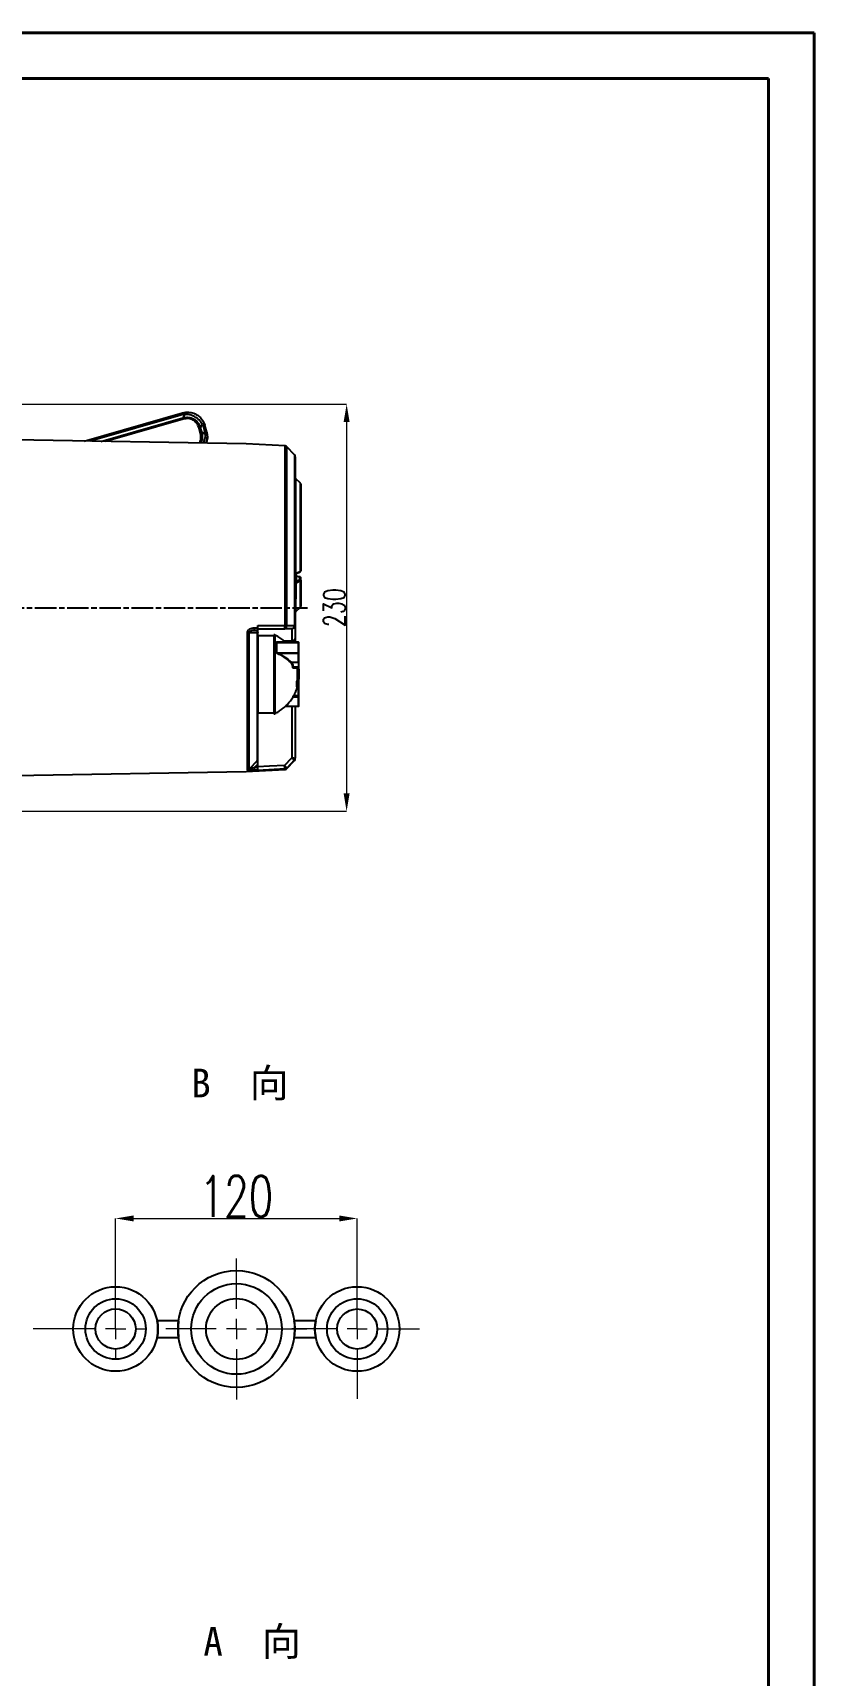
# Model space of a CAD drawing. Header units: millimetres. Extents: x 2404 to 4548, y 1024 to 2541.
# Drawn here: x 4111 to 4548, y 1623 to 2541 of the extents above; entities that cross this region are included whole.
import ezdxf

# ---------------------------------------------------------------- set-up
doc = ezdxf.new("R2010")
doc.units = ezdxf.units.MM
doc.linetypes.add('AM_ISO08W050', pattern=[18, 12, -1.5, 3, -1.5])
doc.linetypes.add('CENTER2', pattern=[28.575, 19.05, -3.175, 3.175, -3.175])
for name, color, linetype, lineweight in [('AM_5', 3, 'Continuous', 25), ('AM_7', 4, 'AM_ISO08W050', 25), ('AM_BOR', 7, 'Continuous', 50), ('FORMAT', 7, 'Continuous', 18), ('中心线', 1, 'CENTER2', 13), ('文字', 7, 'Continuous', 13), ('标注', 3, 'Continuous', 13), ('粗实线', 7, 'Continuous', 40)]:
    doc.layers.add(name, color=color, linetype=linetype, lineweight=lineweight)
doc.styles.add('SLDTEXTSTYLE1', font='txt.shx', dxfattribs={"width": 0.7, "bigfont": 'gbcbig.shx'})
doc.styles.add('STYLE1', font='txt.shx', dxfattribs={"width": 0.8, "height": 3, "bigfont": 'hzdx.shx'})
doc.dimstyles.new('SLDDIMSTYLE12$0', dxfattribs={"dimtxt": 12, "dimasz": 10, "dimexe": 0, "dimexo": 0.0625, "dimgap": 0.875, "dimtad": 1, "dimdec": 1, "dimlfac": 1.8, "dimrnd": 1e-09, "dimzin": 12, "dimdsep": 46, "dimtxsty": 'SLDTEXTSTYLE1', "dimcen": 0.09, "dimdle": 8.16, "dimclrd": 3, "dimclre": 3, "dimadec": 0, "dimazin": 3, "dimtfac": 1, "dimtdec": 1, "dimtofl": 0, "dimtmove": 0, "dimatfit": 3, "dimfxl": 0, "dimfrac": 2, "dimtolj": 1, "dimlwd": 5, "dimlwe": 5, "dimarcsym": 0})

# ---------------------------------------------------------------- blocks, each defined once
blk = doc.blocks.new('SW_CENTERMARKSYMBOL_14')
at = {"layer": 'FORMAT', "color": 0}
for p, q in [((0, 2), (0, 7)), ((-2, 0), (-7, 0)), ((0, 0), (-1, 0)), ((0, 0), (0, 1)), ((0, 0), (0, -1)), ((0, 0), (1, 0)), ((2, 0), (7, 0)), ((0, -2), (0, -7))]:
    blk.add_line(p, q, dxfattribs=at)
blk = doc.blocks.new('SW_CENTERMARKSYMBOL_15')
at = {"layer": 'FORMAT', "color": 0}
for p, q in [((0, 2), (0, 5)), ((-2, 0), (-6.49, 0)), ((0, 0), (-1, 0)), ((0, 0), (0, 1)), ((0, 0), (0, -1)), ((0, 0), (1, 0)), ((2, 0), (6.2, 0)), ((0, -2), (0, -6.94))]:
    blk.add_line(p, q, dxfattribs=at)
blk = doc.blocks.new('SW_CENTERMARKSYMBOL_16')
at = {"layer": 'FORMAT', "color": 0}
for p, q in [((0, 2), (0, 3)), ((-2, 0), (-8.18, 0)), ((0, 0), (-1, 0)), ((0, 0), (0, 1)), ((0, 0), (0, -1)), ((0, 0), (1, 0)), ((2, 0), (3, 0)), ((0, -2), (0, -3))]:
    blk.add_line(p, q, dxfattribs=at)
blk = doc.blocks.new('*D67')
at = {"layer": 'Defpoints', "color": 0, "transparency": 16777216}
for p in [(4292.58, 1878.3), (4157.58, 1816.57), (4292.58, 1816.57)]:
    blk.add_point(p, dxfattribs=at)
at = {"layer": '标注', "color": 3, "lineweight": 5, "transparency": 16777216}
blk.add_line((4157.58, 1816.63), (4157.58, 1878.3), dxfattribs=at)
at = {"layer": '标注', "color": 3, "linetype": 'Continuous', "lineweight": 5, "transparency": 16777216}
for p, q in [((4167.58, 1878.3), (4282.58, 1878.3)), ((4292.58, 1816.63), (4292.58, 1878.3))]:
    blk.add_line(p, q, dxfattribs=at)
at = {"layer": '标注', "color": 3, "transparency": 16777216}
for points in [[(4167.58, 1879.97), (4167.58, 1876.64), (4157.58, 1878.3)], [(4282.58, 1879.97), (4282.58, 1876.64), (4292.58, 1878.3)]]:
    blk.add_solid(points, dxfattribs=at)
at = {"layer": '标注', "color": 0, "transparency": 16777216, "insert": (4225.08, 1890.61), "char_height": 10, "attachment_point": 5, "style": 'SLDTEXTSTYLE1'}
blk.add_mtext('\\A1;{\\H2.28571x;120}', dxfattribs=at)
blk = doc.blocks.new('rA3')
at = {"layer": '粗实线'}
for p, q in [((753.38, 421.26), (333.38, 421.26)), ((753.38, 124.26), (753.38, 421.26)), ((748.38, 416.26), (358.38, 416.26)), ((748.38, 129.26), (748.38, 416.26))]:
    blk.add_line(p, q, dxfattribs=at)
blk = doc.blocks.new('*D54')
at = {"layer": 'AM_5', "color": 3, "lineweight": 5, "transparency": 16777216}
blk.add_line((4099.1, 2333.18), (4286.66, 2333.18), dxfattribs=at)
at = {"layer": 'AM_5', "color": 3, "linetype": 'Continuous', "lineweight": 5, "transparency": 16777216}
for p, q in [((4286.66, 2323.18), (4286.66, 2115.75)), ((4099.1, 2105.75), (4286.66, 2105.75))]:
    blk.add_line(p, q, dxfattribs=at)
at = {"layer": 'AM_5', "color": 3, "transparency": 16777216}
for points in [[(4284.99, 2323.18), (4288.33, 2323.18), (4286.66, 2333.18)], [(4284.99, 2115.75), (4288.33, 2115.75), (4286.66, 2105.75)]]:
    blk.add_solid(points, dxfattribs=at)
at = {"layer": 'Defpoints', "color": 0, "transparency": 16777216}
for p in [(4099.03, 2333.18), (4099.03, 2105.75), (4286.66, 2105.75)]:
    blk.add_point(p, dxfattribs=at)
at = {"layer": 'AM_5', "color": 0, "transparency": 16777216, "insert": (4279.79, 2219.47), "char_height": 12, "attachment_point": 5, "rotation": 90, "style": 'SLDTEXTSTYLE1'}
blk.add_mtext('\\A1;230', dxfattribs=at)

msp = doc.modelspace()

# ---------------------------------------------------------------- linework, layer by layer
at = {"color": 7, "linetype": 'Continuous', "lineweight": 25}
for p, q in [((4140.049, 2312.527), (4195.006, 2328.285)), ((4195.281, 2327.33), (4143.448, 2312.468)), ((4149.245, 2312.367), (4195.077, 2325.508)), ((4195.298, 2324.74), (4151.978, 2312.319)), ((4195.006, 2328.285), (4196.813, 2328.628)), ((4196.185, 2327.502), (4195.077, 2325.508)), ((4195.281, 2327.33), (4196.185, 2327.502)), ((4204.972, 2320.023), (4206.08, 2322.017)), ((4206.08, 2322.017), (4206.414, 2321.16)), ((4206.414, 2321.16), (4207.516, 2317.315)), ((4206.708, 2323.142), (4207.375, 2321.429)), ((4208.477, 2317.584), (4207.375, 2321.429)), ((4230.526, 2310.947), (4100.999, 2313.209)), ((4204.92, 2317.304), (4204.203, 2319.803)), ((4205.689, 2317.524), (4204.972, 2320.023)), ((4207.687, 2316.411), (4205.689, 2317.524)), ((4207.516, 2317.315), (4207.687, 2316.411)), ((4208.477, 2317.584), (4208.819, 2315.777)), ((4208.865, 2314.821), (4208.865, 2314.828)), ((4252.254, 2309.809), (4230.526, 2310.947)), ((4257.587, 2304.787), (4253.264, 2309.343)), ((4257.999, 2284.366), (4257.999, 2284.012)), ((4260.853, 2288.981), (4258.146, 2291.698)), ((4260.853, 2239.836), (4260.853, 2288.981)), ((4260.999, 2288.629), (4260.999, 2286.043)), ((4258.145, 2238.475), (4260.853, 2239.836)), ((4258.278, 2238.311), (4260.723, 2239.538)), ((4258.278, 2238.311), (4260.723, 2239.538)), ((4260.999, 2239.985), (4260.999, 2241.278)), ((4257.999, 2238.115), (4258.006, 2238.187)), ((4257.999, 2234.424), (4257.999, 2238.055)), ((4257.999, 2237.935), (4258.499, 2237.935)), ((4257.999, 2237.807), (4258.499, 2237.807)), ((4257.999, 2237.743), (4258.499, 2237.743)), ((4257.999, 2234.483), (4258.499, 2234.483)), ((4257.999, 2234.346), (4258.499, 2234.346)), ((4257.999, 2233.935), (4258.499, 2233.935)), ((4257.999, 2232.498), (4258.499, 2232.498)), ((4258.027, 2237.552), (4258.499, 2237.552)), ((4258.499, 2237.807), (4258.499, 2237.935)), ((4258.499, 2237.556), (4258.499, 2237.807)), ((4258.499, 2237.552), (4258.499, 2237.743)), ((4258.499, 2237.157), (4258.499, 2237.552)), ((4258.499, 2237.424), (4258.499, 2237.552)), ((4258.499, 2237.136), (4258.499, 2237.424)), ((4258.499, 2237.136), (4260.499, 2236.668)), ((4260.499, 2236.668), (4258.499, 2237.136)), ((4258.499, 2237.136), (4258.499, 2234.483)), ((4258.499, 2234.218), (4260.499, 2235.222)), ((4258.499, 2233.407), (4260.853, 2234.586)), ((4258.499, 2234.346), (4258.499, 2234.483)), ((4258.499, 2233.935), (4258.499, 2234.346)), ((4258.499, 2226.316), (4258.499, 2232.498)), ((4260.499, 2235.222), (4260.499, 2236.668)), ((4260.731, 2236.612), (4260.544, 2236.689)), ((4260.731, 2236.612), (4260.544, 2236.689)), ((4260.852, 2219.821), (4260.853, 2234.586)), ((4260.935, 2236.37), (4260.963, 2236.287)), ((4260.982, 2236.229), (4260.966, 2236.294)), ((4260.982, 2236.214), (4260.999, 2236.082)), ((4260.999, 2234.789), (4260.999, 2236.082)), ((4257.999, 2225.017), (4257.999, 2227.761)), ((4257.999, 2226.316), (4258.499, 2226.316)), ((4257.999, 2224.879), (4258.499, 2224.879)), ((4257.999, 2224.468), (4258.499, 2224.468)), ((4257.999, 2224.451), (4258.499, 2224.451)), ((4257.999, 2224.33), (4258.499, 2224.33)), ((4258.145, 2224.33), (4258.145, 2217.114)), ((4258.499, 2224.468), (4258.499, 2224.879)), ((4258.145, 2217.114), (4260.852, 2219.821)), ((4232.263, 2205.562), (4236.587, 2205.645)), ((4234.6, 2206.909), (4235.093, 2206.956)), ((4234.761, 2206.886), (4235.081, 2206.934)), ((4235.081, 2206.934), (4236.999, 2206.968)), ((4235.133, 2208.25), (4236.999, 2208.283)), ((4236.999, 2208.283), (4236.999, 2209.459)), ((4236.999, 2209.459), (4252.253, 2209.457)), ((4236.999, 2207.678), (4251.95, 2207.678)), ((4236.999, 2205.494), (4236.999, 2206.668)), ((4245.999, 2203.762), (4236.999, 2203.763)), ((4246.499, 2204.262), (4245.999, 2204.262)), ((4245.999, 2204.262), (4245.999, 2166.706)), ((4246.499, 2204.262), (4246.499, 2166.706)), ((4251.95, 2207.678), (4252.178, 2207.74)), ((4251.95, 2207.678), (4251.994, 2207.731)), ((4255.999, 2207.678), (4251.95, 2207.678)), ((4252.254, 2209.474), (4252.253, 2209.457)), ((4253.259, 2209.457), (4253.263, 2209.526)), ((4253.263, 2209.526), (4257.585, 2209.517)), ((4255.999, 2207.678), (4255.999, 2200.727)), ((4257.585, 2209.517), (4257.587, 2209.558)), ((4257.999, 2209.678), (4257.992, 2209.517)), ((4257.999, 2203.427), (4257.999, 2200.113)), ((4247.42, 2194.311), (4247.42, 2200.099)), ((4259.799, 2200.113), (4247.514, 2200.113)), ((4247.515, 2200.079), (4247.515, 2194.297)), ((4247.515, 2200.079), (4259.799, 2200.079)), ((4247.515, 2194.297), (4259.799, 2194.297)), ((4248.086, 2194.044), (4259.799, 2194.044)), ((4255.999, 2200.727), (4251.773, 2200.727)), ((4259.799, 2200.113), (4259.799, 2200.054)), ((4259.799, 2200.079), (4259.799, 2200.113)), ((4259.799, 2194.297), (4259.799, 2200.079)), ((4259.799, 2194.044), (4259.799, 2194.297)), ((4259.799, 2189.111), (4259.799, 2194.044)), ((4259.999, 2196.879), (4259.999, 2199.913)), ((4259.999, 2197.324), (4259.999, 2199.913)), ((4259.999, 2194.185), (4259.999, 2197.324)), ((4259.999, 2189.253), (4259.999, 2194.185)), ((4255.619, 2189.111), (4259.799, 2189.111)), ((4259.799, 2186.187), (4256.774, 2186.187)), ((4257.15, 2185.738), (4256.903, 2185.705)), ((4257.073, 2185.93), (4259.799, 2185.93)), ((4257.076, 2185.933), (4257.196, 2185.949)), ((4257.076, 2185.933), (4259.799, 2185.933)), ((4259.195, 2178.933), (4259.195, 2185.93)), ((4259.199, 2175.262), (4259.199, 2185.93)), ((4259.799, 2189.111), (4259.799, 2186.187)), ((4259.799, 2185.992), (4259.799, 2186.187)), ((4259.799, 2185.933), (4259.799, 2185.992)), ((4259.799, 2185.93), (4259.799, 2185.933)), ((4258.787, 2178.02), (4259.195, 2178.933)), ((4259.195, 2176.105), (4258.787, 2175.191)), ((4258.863, 2176.105), (4259.195, 2176.105)), ((4259.164, 2175.262), (4259.199, 2175.262)), ((4259.195, 2175.262), (4259.195, 2176.105)), ((4259.699, 2176.217), (4259.999, 2176.217)), ((4259.799, 2170.359), (4259.799, 2178.595)), ((4259.999, 2178.376), (4259.999, 2178.392)), ((4245.999, 2166.706), (4245.999, 2160.262)), ((4246.499, 2166.706), (4246.499, 2160.262)), ((4259.799, 2169.403), (4256.554, 2169.403)), ((4256.993, 2170.165), (4259.799, 2170.165)), ((4257.076, 2170.359), (4259.799, 2170.359)), ((4259.799, 2170.224), (4259.799, 2170.359)), ((4259.799, 2170.165), (4259.799, 2170.224)), ((4259.799, 2170.172), (4259.799, 2170.165)), ((4259.799, 2170.165), (4259.799, 2169.403)), ((4259.799, 2164.471), (4259.799, 2169.403)), ((4259.999, 2167.201), (4259.999, 2170.34)), ((4259.999, 2169.545), (4259.999, 2170.049)), ((4259.999, 2164.612), (4259.999, 2169.545)), ((4259.999, 2164.612), (4259.999, 2167.201)), ((4236.999, 2160.763), (4245.999, 2160.762)), ((4245.999, 2160.262), (4246.499, 2160.262)), ((4252.451, 2164.412), (4259.799, 2164.412)), ((4252.512, 2164.471), (4259.799, 2164.471)), ((4255.999, 2164.412), (4255.998, 2135.637)), ((4257.999, 2164.412), (4257.998, 2135.437)), ((4259.799, 2164.412), (4259.799, 2164.471)), ((4259.799, 2164.446), (4259.799, 2164.412)), ((4230.525, 2127.988), (4252.253, 2129.127)), ((4236.586, 2133.864), (4232.263, 2129.277)), ((4235.147, 2130.187), (4236.998, 2132.151)), ((4236.998, 2128.788), (4235.199, 2128.697)), ((4236.998, 2130.281), (4236.998, 2132.151)), ((4252.253, 2129.376), (4236.998, 2128.575)), ((4236.998, 2128.575), (4236.998, 2128.788)), ((4251.949, 2131.358), (4255.998, 2135.637)), ((4252.253, 2129.376), (4252.253, 2129.376)), ((4252.253, 2129.127), (4252.253, 2129.376)), ((4253.263, 2129.84), (4253.261, 2129.842)), ((4257.586, 2134.409), (4253.263, 2129.84)), ((4253.263, 2129.592), (4257.586, 2134.149)), ((4253.263, 2129.592), (4253.263, 2129.84)), ((4257.586, 2134.408), (4257.586, 2134.409)), ((4257.586, 2134.408), (4257.586, 2134.149)), ((4257.996, 2135.438), (4257.998, 2135.437)), ((4100.998, 2125.728), (4230.525, 2127.988))]:
    msp.add_line(p, q, dxfattribs=at)
at = {"color": 7, "linetype": 'Continuous', "lineweight": 25, "flags": 128}
for points in [[(4252.254, 2209.474), (4252.254, 2215.082), (4252.254, 2220.707), (4252.254, 2226.327), (4252.254, 2231.921), (4252.254, 2237.466), (4252.254, 2242.941), (4252.254, 2248.326), (4252.254, 2253.598), (4252.254, 2258.739), (4252.254, 2263.726), (4252.254, 2268.543), (4252.254, 2273.169), (4252.254, 2277.586), (4252.254, 2281.779), (4252.254, 2285.729), (4252.254, 2289.423), (4252.254, 2292.845), (4252.254, 2295.983), (4252.254, 2298.824), (4252.254, 2301.358), (4252.254, 2303.574), (4252.254, 2305.463), (4252.254, 2307.019), (4252.254, 2308.236), (4252.254, 2309.109), (4252.254, 2309.633), (4252.254, 2309.809)], [(4253.263, 2209.526), (4253.263, 2215.21), (4253.263, 2220.912), (4253.263, 2226.608), (4253.263, 2232.275), (4253.263, 2237.891), (4253.263, 2243.432), (4253.263, 2248.877), (4253.263, 2254.203), (4253.263, 2259.39), (4253.263, 2264.416), (4253.263, 2269.261), (4253.263, 2273.906), (4253.263, 2278.331), (4253.263, 2282.52), (4253.263, 2286.454), (4253.264, 2290.119), (4253.264, 2293.5), (4253.264, 2296.583), (4253.264, 2299.355), (4253.264, 2301.805), (4253.264, 2303.924), (4253.264, 2305.703), (4253.264, 2307.135), (4253.264, 2308.214), (4253.264, 2308.936), (4253.264, 2309.298), (4253.264, 2309.343)], [(4257.587, 2304.787), (4257.587, 2304.607), (4257.587, 2304.069), (4257.587, 2303.175), (4257.587, 2301.929), (4257.587, 2300.335), (4257.587, 2298.401), (4257.587, 2296.135), (4257.587, 2293.546), (4257.587, 2290.645), (4257.587, 2287.444), (4257.587, 2283.958), (4257.587, 2280.199), (4257.587, 2276.186), (4257.587, 2271.933), (4257.587, 2267.46), (4257.587, 2262.784), (4257.587, 2257.927), (4257.587, 2252.907), (4257.587, 2247.746), (4257.587, 2242.467), (4257.587, 2237.091), (4257.587, 2231.64), (4257.587, 2226.139), (4257.587, 2220.609), (4257.587, 2215.074), (4257.587, 2209.558)], [(4258.146, 2291.698), (4258.146, 2291.198), (4258.146, 2290.319), (4258.146, 2289.07), (4258.146, 2287.462), (4258.146, 2285.514), (4258.146, 2283.246), (4258.146, 2280.68), (4258.146, 2277.843), (4258.146, 2274.764), (4258.146, 2271.476), (4258.146, 2268.013), (4258.146, 2264.409), (4258.146, 2260.702), (4258.146, 2256.931), (4258.146, 2253.135), (4258.146, 2249.353), (4258.145, 2245.623), (4258.145, 2241.985), (4258.145, 2238.475)], [(4257.999, 2238.272), (4257.999, 2240.103), (4257.999, 2243.067), (4257.999, 2246.167), (4257.999, 2249.366), (4257.999, 2252.624), (4257.999, 2255.901), (4257.999, 2259.159), (4257.999, 2262.358), (4257.999, 2265.458), (4257.999, 2268.422), (4257.999, 2271.214), (4257.999, 2273.801), (4257.999, 2276.15), (4257.999, 2278.234), (4257.999, 2280.027), (4257.999, 2281.507), (4257.999, 2282.656), (4257.999, 2283.461), (4257.999, 2283.911), (4257.999, 2284.012)], [(4258.499, 2237.136), (4258.515, 2237.149), (4258.53, 2237.157), (4258.544, 2237.157), (4258.556, 2237.151), (4258.567, 2237.138), (4258.575, 2237.12)], [(4231.253, 2128.816), (4231.253, 2129.773), (4231.253, 2131.102), (4231.253, 2132.795), (4231.253, 2134.847), (4231.253, 2137.248), (4231.253, 2139.989), (4231.253, 2143.058), (4231.253, 2146.443), (4231.253, 2150.13), (4231.253, 2154.103), (4231.253, 2158.346), (4231.253, 2162.842), (4231.253, 2167.572), (4231.253, 2172.517), (4231.253, 2177.655), (4231.253, 2182.966), (4231.253, 2188.428), (4231.253, 2194.018), (4231.253, 2199.714), (4231.253, 2205.491)], [(4232.263, 2129.277), (4232.263, 2130.23), (4232.263, 2131.551), (4232.263, 2133.236), (4232.263, 2135.277), (4232.263, 2137.666), (4232.263, 2140.393), (4232.263, 2143.447), (4232.263, 2146.815), (4232.263, 2150.483), (4232.263, 2154.436), (4232.263, 2158.657), (4232.263, 2163.13), (4232.263, 2167.836), (4232.263, 2172.756), (4232.263, 2177.868), (4232.263, 2183.152), (4232.263, 2188.586), (4232.263, 2194.148), (4232.263, 2199.814), (4232.263, 2205.562)], [(4236.587, 2205.645), (4236.587, 2199.966), (4236.587, 2194.375), (4236.587, 2188.896), (4236.587, 2183.555), (4236.587, 2178.374), (4236.587, 2173.378), (4236.587, 2168.588), (4236.587, 2164.027), (4236.587, 2159.714), (4236.587, 2155.67), (4236.587, 2151.911), (4236.587, 2148.456), (4236.587, 2145.318), (4236.587, 2142.514), (4236.587, 2140.054), (4236.586, 2137.951), (4236.586, 2136.213), (4236.586, 2134.849), (4236.586, 2133.864)], [(4236.999, 2203.763), (4236.999, 2203.694), (4236.999, 2203.297), (4236.999, 2202.556), (4236.999, 2201.481), (4236.999, 2200.091), (4236.999, 2198.408), (4236.999, 2196.46), (4236.999, 2194.279), (4236.999, 2191.9), (4236.999, 2189.364), (4236.999, 2186.71), (4236.999, 2183.984), (4236.999, 2181.229), (4236.999, 2178.491), (4236.999, 2175.816), (4236.999, 2173.246), (4236.999, 2170.824), (4236.999, 2168.59), (4236.999, 2166.58), (4236.999, 2164.828), (4236.999, 2163.362), (4236.999, 2162.207), (4236.999, 2161.381), (4236.999, 2160.898), (4236.999, 2160.763)], [(4259.799, 2194.297), (4259.838, 2194.295), (4259.875, 2194.289), (4259.91, 2194.278), (4259.94, 2194.264), (4259.965, 2194.247), (4259.984, 2194.228), (4259.995, 2194.207), (4259.999, 2194.185)], [(4236.998, 2130.281), (4235.962, 2130.228), (4235.147, 2130.187)], [(4251.949, 2131.358), (4243.577, 2130.918), (4236.998, 2130.572)]]:
    msp.add_lwpolyline(points, dxfattribs=at)
at = {"color": 7, "linetype": 'Continuous', "lineweight": 25}
for centre, radius, start, end in [((4252.176, 2308.311), 1.5, 43.499688, 86.999689), ((4256.499, 2303.754), 1.5, 359.999688, 43.499688), ((4258.497, 2292.051), 0.498, 180.016099, 225.117046), ((4260.502, 2288.629), 0.497, 0.018818, 45.136394), ((4260.499, 2288.629), 0.5, 359.999688, 44.795922), ((4258.193, 2238.283), 0.198, 103.884157, 168.008957), ((4260.499, 2239.985), 0.5, 296.630121, 359.999688), ((4260.807, 2240.027), 0.197, 283.446815, 347.663208), ((4258.385, 2234.653), 0.386, 180.219672, 206.015382), ((4260.539, 2236.642), 0.0477, 83.569529, 147.173283), ((4260.53, 2234.753), 0.47, 4.401638, 93.810949), ((4260.734, 2236.584), 0.0277, 97.120508, 149.187288), ((4260.75, 2234.814), 0.25, 294.151262, 354.20295), ((4260.499, 2220.175), 0.5, 314.999688, 359.999688), ((4258.499, 2216.761), 0.5, 134.999688, 179.999688), ((4231.263, 2212.554), 7.063, 269.92223, 278.138723), ((4228.884, 2207.84), 6.263, 351.68842, 3.755699), ((4238.262, 2205.566), 1.677, 138.870293, 177.29865), ((4252.756, 2219.329), 9.886, 267.082998, 272.916374), ((4252.264, 2219.191), 9.717, 269.937468, 275.900598), ((4257.789, 2211.348), 1.842, 263.65489, 276.344486), ((4257.63, 2210.179), 0.622, 266.060116, 306.402624), ((4247.514, 2200.312), 0.233, 246.022236, 270.18014), ((4247.514, 2194.628), 0.331, 253.519876, 270.278324), ((4248.471, 2193.741), 0.49, 141.829258, 172.120898), ((4239.405, 2172.554), 22.921, 45.547223, 68.015613), ((4259.814, 2199.894), 0.185, 5.85563, 94.849599), ((4259.824, 2194.221), 0.179, 261.950222, 348.577936), ((4255.753, 2188.837), 0.305, 116.010002, 165.059265), ((4256.746, 2186.653), 0.467, 252.264657, 273.464573), ((4257.096, 2185.739), 0.196, 95.789009, 189.850343), ((4259.824, 2189.288), 0.179, 261.950222, 348.577936), ((4259.845, 2185.96), 0.232, 48.458885, 101.560817), ((4259.799, 2186.133), 0.2, 269.987218, 359.987213), ((4259.799, 2186.13), 0.2, 269.999688, 359.999688), ((4247.27, 2176.606), 11.604, 352.999328, 7.000049), ((4235.72, 2182.263), 24.5, 350.877908, 359.999688), ((4259.849, 2172.058), 1.7, 268.315682, 275.063436), ((4259.802, 2170.369), 0.196, 268.95412, 358.91449), ((4259.824, 2169.58), 0.179, 261.950222, 348.577936), ((4259.824, 2164.647), 0.179, 261.950222, 348.577936), ((4259.814, 2164.631), 0.185, 265.149777, 354.143747), ((4231.176, 2130.319), 1.506, 272.929592, 316.193087), ((4208.464, 2128.504), 26.736, 0.412395, 3.608609), ((4245.119, 2142.124), 11.875, 224.069657, 226.858184), ((4252.171, 2130.879), 1.504, 273.137915, 316.448557), ((4252.175, 2130.875), 1.502, 272.977262, 316.402157), ((4252.175, 2130.625), 1.5, 272.999688, 316.499688), ((4256.493, 2135.44), 1.502, 316.655435, 359.931586), ((4256.505, 2135.437), 1.493, 316.393454, 359.985939), ((4256.498, 2135.181), 1.5, 316.499688, 359.999688)]:
    msp.add_arc(centre, radius, start, end, dxfattribs=at)
for points in [[(4195.006, 2328.285), (4195.018, 2328.243), (4195.043, 2328.159), (4195.202, 2327.607), (4195.281, 2327.33)], [(4195.298, 2324.74), (4195.276, 2324.814), (4195.234, 2324.963), (4195.174, 2325.173), (4195.119, 2325.363), (4195.091, 2325.46), (4195.077, 2325.508)], [(4207.375, 2321.429), (4207.332, 2321.418), (4207.245, 2321.395), (4206.691, 2321.238), (4206.414, 2321.16)], [(4204.972, 2320.023), (4204.924, 2320.009), (4204.827, 2319.982), (4204.637, 2319.927), (4204.426, 2319.867), (4204.278, 2319.825), (4204.203, 2319.803)], [(4205.689, 2317.524), (4205.64, 2317.51), (4205.543, 2317.482), (4205.353, 2317.428), (4205.143, 2317.368), (4204.994, 2317.325), (4204.92, 2317.304)], [(4208.477, 2317.584), (4208.434, 2317.573), (4208.348, 2317.55), (4207.793, 2317.393), (4207.516, 2317.315)], [(4257.999, 2303.754), (4257.999, 2303.664), (4257.999, 2303.483), (4257.999, 2302.028), (4257.999, 2299.723), (4257.999, 2296.509), (4257.999, 2292.443), (4257.999, 2287.565), (4257.999, 2281.931), (4257.999, 2275.603), (4257.999, 2268.652), (4257.999, 2261.154), (4257.999, 2253.193), (4257.999, 2244.857), (4257.999, 2236.239), (4257.999, 2227.436), (4257.999, 2218.537), (4257.999, 2212.631), (4257.999, 2209.678)], [(4260.999, 2288.629), (4260.999, 2288.462), (4260.999, 2288.127), (4260.999, 2287.01), (4260.999, 2285.46), (4260.999, 2283.456), (4260.999, 2281.038), (4260.999, 2278.237), (4260.999, 2275.094), (4260.999, 2271.655), (4260.999, 2267.969), (4260.999, 2264.09), (4260.999, 2260.071), (4260.999, 2255.973), (4260.999, 2251.852), (4260.999, 2247.772), (4260.999, 2243.774), (4260.999, 2241.248), (4260.999, 2239.985)], [(4257.999, 2237.669), (4258.004, 2237.622), (4258.014, 2237.528), (4258.078, 2237.451), (4258.11, 2237.413)], [(4260.999, 2234.789), (4260.999, 2233.693), (4260.999, 2231.502), (4260.999, 2228.621), (4260.999, 2226.091), (4260.999, 2223.975), (4260.999, 2222.293), (4260.999, 2221.083), (4260.999, 2220.317), (4260.999, 2220.222), (4260.999, 2220.175)], [(4257.999, 2209.678), (4257.999, 2209.6), (4257.999, 2209.444), (4257.999, 2208.177), (4257.999, 2206.245), (4257.999, 2204.366), (4257.999, 2203.427)], [(4248.086, 2194.044), (4249.528, 2193.364), (4252.411, 2192.004), (4254.55, 2190.076), (4255.619, 2189.111)]]:
    msp.add_open_spline(points, degree=3, dxfattribs=at)
for points, knots in [([(4195.077, 2325.508), (4196.198, 2325.69), (4198.283, 2326.029), (4201.276, 2325.055), (4203.705, 2323.036), (4204.528, 2321.079), (4204.972, 2320.023)], [0, 0, 0, 0, 0.2680966, 0.4988227, 0.7294637, 1, 1, 1, 1]), ([(4204.203, 2319.803), (4203.826, 2320.783), (4203.287, 2322.181), (4201.954, 2323.577), (4200.877, 2324.331), (4199.664, 2324.84), (4197.78, 2325.221), (4196.319, 2324.938), (4195.298, 2324.74)], [0, 0, 0, 0, 0.2715623, 0.3875926, 0.5011305, 0.6146375, 0.7308194, 1, 1, 1, 1]), ([(4196.813, 2328.628), (4196.686, 2328.569), (4196.431, 2328.45), (4196.267, 2327.819), (4196.185, 2327.502)], [0, 0, 0, 0, 0.49686743, 1, 1, 1, 1]), ([(4206.08, 2322.017), (4205.507, 2322.818), (4204.38, 2324.394), (4201.897, 2326.155), (4199.093, 2327.324), (4197.16, 2327.442), (4196.185, 2327.502)], [0, 0, 0, 0, 0.25415722, 0.50001427, 0.74762575, 1, 1, 1, 1]), ([(4196.813, 2328.628), (4197.834, 2328.635), (4199.842, 2328.651), (4202.674, 2327.534), (4205.121, 2325.724), (4206.173, 2324.013), (4206.708, 2323.142)], [0, 0, 0, 0, 0.2543758, 0.4999836, 0.7457388, 1, 1, 1, 1]), ([(4206.708, 2323.142), (4206.724, 2323.003), (4206.756, 2322.725), (4206.305, 2322.253), (4206.08, 2322.017)], [0, 0, 0, 0, 0.5000023, 1, 1, 1, 1]), ([(4204.233, 2311.406), (4204.315, 2311.518), (4204.651, 2311.979), (4205.009, 2312.942), (4205.408, 2314.815), (4205.121, 2316.28), (4204.92, 2317.304)], [0, 0, 0, 0, 0.0674485, 0.27954515, 0.49659605, 1, 1, 1, 1]), ([(4205.689, 2317.524), (4205.845, 2316.423), (4206.136, 2314.376), (4205.688, 2312.141), (4205.058, 2311.399), (4205.052, 2311.392)], [0, 0, 0, 0, 0.535438, 0.9957755, 1, 1, 1, 1]), ([(4207.687, 2316.411), (4207.642, 2315.424), (4207.564, 2313.697), (4206.808, 2312.065), (4206.485, 2311.367)], [0, 0, 0, 0, 0.5719725, 1, 1, 1, 1]), ([(4208.819, 2315.777), (4208.759, 2315.905), (4208.639, 2316.163), (4208.006, 2316.328), (4207.687, 2316.411)], [0, 0, 0, 0, 0.4968676, 1, 1, 1, 1]), ([(4208.819, 2315.777), (4208.861, 2314.746), (4208.924, 2313.208), (4208.319, 2311.802), (4208.119, 2311.339)], [0, 0, 0, 0, 0.6705708, 1, 1, 1, 1]), ([(4208.122, 2311.339), (4208.327, 2311.798), (4208.819, 2312.906), (4208.785, 2314.118), (4208.765, 2314.827)], [0, 0, 0, 0, 0.4149051, 1, 1, 1, 1]), ([(4260.999, 2254.468), (4260.999, 2255.722), (4260.999, 2258.232), (4260.999, 2261.942), (4260.999, 2264.667), (4260.999, 2266.457), (4260.999, 2267.377), (4260.999, 2268.285), (4260.999, 2269.178), (4260.999, 2270.057), (4260.999, 2270.648), (4260.999, 2271.06), (4260.999, 2271.537), (4260.999, 2272.251), (4260.999, 2273.067), (4260.999, 2273.776), (4260.999, 2274.459), (4260.999, 2275.143), (4260.999, 2275.63), (4260.999, 2276.368), (4260.999, 2277.25), (4260.999, 2278.419), (4260.999, 2279.399), (4260.999, 2280.236), (4260.999, 2280.88), (4260.999, 2281.389), (4260.999, 2281.824), (4260.999, 2282.237), (4260.999, 2282.639), (4260.999, 2282.917), (4260.999, 2283.295), (4260.999, 2283.714), (4260.999, 2284.235), (4260.999, 2284.674), (4260.999, 2284.997), (4260.999, 2285.229), (4260.999, 2285.389), (4260.999, 2285.536), (4260.999, 2285.632), (4260.999, 2285.709), (4260.999, 2285.787), (4260.999, 2285.891), (4260.999, 2285.98), (4260.999, 2286.026), (4260.999, 2286.043)], [0, 0, 0, 0, 0.0803647, 0.1607294, 0.2410941, 0.2624684, 0.283842, 0.3052151, 0.3265873, 0.3479574, 0.3693255, 0.3704427, 0.3788854, 0.405204, 0.4251182, 0.4428013, 0.4618483, 0.4808946, 0.4999402, 0.5035205, 0.5449145, 0.57896, 0.6143836, 0.643615, 0.6685119, 0.6871043, 0.7041218, 0.7223404, 0.7405585, 0.758776, 0.762108, 0.7964253, 0.8245029, 0.853496, 0.8824879, 0.8971785, 0.9118685, 0.9265578, 0.9412466, 0.9442716, 0.9541998, 0.9705965, 0.9890576, 1, 1, 1, 1]), ([(4260.999, 2241.278), (4260.999, 2241.574), (4260.999, 2242.165), (4260.999, 2243.067), (4260.999, 2243.979), (4260.999, 2244.901), (4260.999, 2245.832), (4260.999, 2246.771), (4260.999, 2247.42), (4260.999, 2247.896), (4260.999, 2248.451), (4260.999, 2249.295), (4260.999, 2250.255), (4260.999, 2251.942), (4260.999, 2253.334), (4260.999, 2254.468)], [0, 0, 0, 0, 0.07144385, 0.14288374, 0.21431988, 0.28576303, 0.35720674, 0.42863778, 0.50005558, 0.50406448, 0.53604837, 0.6252562, 0.69323765, 0.75009307, 1, 1, 1, 1]), ([(4258.27, 2238.309), (4258.268, 2238.308), (4258.249, 2238.292), (4258.217, 2238.294), (4258.176, 2238.31), (4258.153, 2238.359), (4258.145, 2238.419), (4258.145, 2238.457), (4258.145, 2238.475)], [0, 0, 0, 0, 0.0284628, 0.3120488, 0.569439, 0.7930567, 0.8963599, 1, 1, 1, 1]), ([(4260.722, 2239.54), (4260.734, 2239.546), (4260.766, 2239.562), (4260.805, 2239.609), (4260.847, 2239.695), (4260.85, 2239.78), (4260.853, 2239.836)], [0, 0, 0, 0, 0.14054005, 0.37467991, 0.58989364, 1, 1, 1, 1]), ([(4258.13, 2237.414), (4258.101, 2237.441), (4258.045, 2237.494), (4258.021, 2237.558), (4258.008, 2237.59)], [0, 0, 0, 0, 0.5052965, 1, 1, 1, 1]), ([(4258.11, 2237.413), (4258.11, 2237.42), (4258.11, 2237.435), (4258.093, 2237.446), (4258.064, 2237.446), (4258.036, 2237.434), (4258.023, 2237.428)], [0, 0, 0, 0, 0.2336109, 0.4844564, 0.7436939, 1, 1, 1, 1]), ([(4258.027, 2238.161), (4258.033, 2238.16), (4258.053, 2238.157), (4258.121, 2238.218), (4258.223, 2238.279), (4258.275, 2238.31)], [0, 0, 0, 0, 0.1601422, 0.5688581, 1, 1, 1, 1]), ([(4258.11, 2237.413), (4258.135, 2237.383), (4258.188, 2237.319), (4258.318, 2237.212), (4258.427, 2237.166), (4258.499, 2237.136)], [0, 0, 0, 0, 0.233085, 0.4930073, 1, 1, 1, 1]), ([(4258.499, 2229.338), (4258.499, 2229.962), (4258.499, 2231.206), (4258.499, 2232.676), (4258.499, 2233.612), (4258.499, 2234.127), (4258.499, 2234.436), (4258.499, 2234.468), (4258.499, 2234.483)], [0, 0, 0, 0, 0.25015941, 0.49958066, 0.62466902, 0.74973011, 0.87480959, 1, 1, 1, 1]), ([(4258.499, 2232.498), (4258.499, 2232.821), (4258.499, 2233.225), (4258.499, 2233.653), (4258.499, 2233.834), (4258.499, 2233.894), (4258.499, 2233.935)], [0, 0, 0, 0, 0.4996211, 0.6251499, 0.7494732, 1, 1, 1, 1]), ([(4258.499, 2224.33), (4258.499, 2224.334), (4258.499, 2224.34), (4258.499, 2224.427), (4258.499, 2224.656), (4258.499, 2225.177), (4258.499, 2226.129), (4258.499, 2227.57), (4258.499, 2228.748), (4258.499, 2229.338)], [0, 0, 0, 0, 0.06265322, 0.12530292, 0.25030366, 0.37521459, 0.50021885, 0.74968949, 1, 1, 1, 1]), ([(4260.499, 2236.668), (4260.539, 2236.66), (4260.611, 2236.646), (4260.679, 2236.613), (4260.71, 2236.599)], [0, 0, 0, 0, 0.5446681, 1, 1, 1, 1]), ([(4260.827, 2234.789), (4260.812, 2234.833), (4260.779, 2234.928), (4260.696, 2235.058), (4260.599, 2235.162), (4260.531, 2235.203), (4260.499, 2235.222)], [0, 0, 0, 0, 0.239538, 0.5175571, 0.7682031, 1, 1, 1, 1]), ([(4260.71, 2236.599), (4260.752, 2236.571), (4260.842, 2236.512), (4260.927, 2236.387), (4260.987, 2236.242), (4260.994, 2236.141), (4260.999, 2236.082)], [0, 0, 0, 0, 0.2427138, 0.5154318, 0.7146901, 1, 1, 1, 1]), ([(4260.71, 2236.545), (4260.752, 2236.521), (4260.842, 2236.468), (4260.927, 2236.357), (4260.987, 2236.225), (4260.994, 2236.135), (4260.999, 2236.082)], [0, 0, 0, 0, 0.2421389, 0.5153871, 0.7139591, 1, 1, 1, 1]), ([(4260.853, 2234.586), (4260.853, 2234.618), (4260.853, 2234.683), (4260.836, 2234.753), (4260.827, 2234.789)], [0, 0, 0, 0, 0.49355373, 1, 1, 1, 1]), ([(4260.976, 2236.249), (4260.979, 2236.24), (4260.998, 2236.187), (4260.998, 2236.13), (4260.999, 2236.082)], [0, 0, 0, 0, 0.1515723, 1, 1, 1, 1]), ([(4258.499, 2224.879), (4258.499, 2224.919), (4258.499, 2224.979), (4258.499, 2225.158), (4258.499, 2225.588), (4258.499, 2225.992), (4258.499, 2226.316)], [0, 0, 0, 0, 0.2505117, 0.3752446, 0.5001647, 1, 1, 1, 1]), ([(4231.253, 2205.491), (4231.274, 2205.701), (4231.315, 2206.133), (4231.635, 2206.715), (4232.072, 2207.22), (4232.774, 2207.724), (4233.806, 2208.15), (4234.679, 2208.216), (4235.133, 2208.25)], [0, 0, 0, 0, 0.1207862, 0.249076, 0.3731346, 0.5013753, 0.7404661, 1, 1, 1, 1]), ([(4232.263, 2205.562), (4232.265, 2205.629), (4232.267, 2205.763), (4232.352, 2205.957), (4232.481, 2206.131), (4232.825, 2206.445), (4233.6, 2206.794), (4234.33, 2206.852), (4234.761, 2206.886)], [0, 0, 0, 0, 0.0635988, 0.1268625, 0.1941501, 0.267332, 0.5677277, 1, 1, 1, 1]), ([(4236.587, 2205.645), (4236.692, 2205.626), (4236.86, 2205.597), (4236.978, 2205.544), (4236.992, 2205.511), (4236.999, 2205.494)], [0, 0, 0, 0, 0.4463965, 0.7099365, 1, 1, 1, 1]), ([(4236.998, 2134.924), (4236.998, 2135.315), (4236.998, 2135.756), (4236.998, 2136.455), (4236.998, 2136.682), (4236.998, 2136.919), (4236.998, 2137.167), (4236.998, 2137.424), (4236.998, 2137.612), (4236.998, 2137.795), (4236.998, 2138.117), (4236.998, 2138.635), (4236.998, 2139.267), (4236.998, 2139.85), (4236.998, 2140.345), (4236.998, 2140.773), (4236.998, 2141.111), (4236.998, 2141.457), (4236.998, 2141.811), (4236.998, 2142.173), (4236.998, 2142.433), (4236.998, 2142.683), (4236.998, 2143.204), (4236.998, 2144.077), (4236.998, 2145.185), (4236.998, 2146.466), (4236.999, 2147.867), (4236.999, 2149.268), (4236.999, 2150.153), (4236.999, 2150.928), (4236.999, 2151.804), (4236.999, 2153.004), (4236.999, 2154.05), (4236.999, 2154.916), (4236.999, 2155.59), (4236.999, 2156.274), (4236.999, 2156.966), (4236.999, 2157.667), (4236.999, 2158.163), (4236.999, 2158.606), (4236.999, 2160.056), (4236.999, 2162.57), (4236.999, 2166.119), (4236.999, 2169.551), (4236.999, 2172.953), (4236.999, 2176.619), (4236.999, 2181.7), (4236.999, 2188.544), (4236.999, 2196.88), (4236.999, 2202.622), (4236.999, 2205.494)], [0, 0, 0, 0, 0.0669054, 0.0756699, 0.0844343, 0.0931986, 0.1019628, 0.110727, 0.119491, 0.1204246, 0.1282783, 0.1499631, 0.1666235, 0.1807533, 0.1958166, 0.2037808, 0.2117449, 0.219709, 0.2276731, 0.2356371, 0.2436011, 0.2444503, 0.2516161, 0.2765316, 0.2974645, 0.315335, 0.3470796, 0.3706379, 0.3847586, 0.3894352, 0.4071383, 0.4252052, 0.4432721, 0.4527358, 0.4621996, 0.4716633, 0.481127, 0.4905907, 0.5000544, 0.5009281, 0.5082098, 0.5573213, 0.596775, 0.6369947, 0.6768853, 0.7110643, 0.7564848, 0.8376565, 0.9188283, 1, 1, 1, 1]), ([(4236.999, 2206.968), (4236.999, 2206.975), (4236.999, 2206.988), (4236.999, 2207.104), (4236.999, 2207.341), (4236.999, 2207.754), (4236.999, 2208.108), (4236.999, 2208.283)], [0, 0, 0, 0, 0.150225, 0.2871088, 0.5005337, 0.7538342, 1, 1, 1, 1]), ([(4236.999, 2206.668), (4236.999, 2206.757), (4236.999, 2206.934), (4236.999, 2206.957), (4236.999, 2206.968)], [0, 0, 0, 0, 0.5015357, 1, 1, 1, 1]), ([(4252.493, 2200.113), (4252.478, 2200.129), (4251.859, 2200.774), (4250.457, 2201.857), (4248.499, 2203.232), (4247.141, 2203.913), (4246.56, 2204.205)], [0, 0, 0, 0, 0.00919183, 0.37082136, 0.73055161, 1, 1, 1, 1]), ([(4251.994, 2207.731), (4252.015, 2207.747), (4252.072, 2207.793), (4252.154, 2208.144), (4252.228, 2208.719), (4252.245, 2209.209), (4252.253, 2209.457)], [0, 0, 0, 0, 0.1562523, 0.4311744, 0.7127035, 1, 1, 1, 1]), ([(4252.178, 2207.74), (4252.255, 2207.755), (4252.489, 2207.8), (4252.831, 2208.145), (4253.151, 2208.719), (4253.223, 2209.209), (4253.259, 2209.457)], [0, 0, 0, 0, 0.138581, 0.419261, 0.7066865, 1, 1, 1, 1]), ([(4257.585, 2209.517), (4257.546, 2209.264), (4257.468, 2208.761), (4257.084, 2208.159), (4256.578, 2207.755), (4256.191, 2207.703), (4255.999, 2207.678)], [0, 0, 0, 0, 0.2577147, 0.5100976, 0.7565093, 1, 1, 1, 1]), ([(4257.992, 2209.517), (4257.948, 2209.279), (4257.855, 2208.788), (4257.413, 2208.208), (4256.912, 2207.875), (4256.441, 2207.707), (4256.153, 2207.688), (4255.999, 2207.678)], [0, 0, 0, 0, 0.24183895, 0.49912391, 0.70899919, 0.84445044, 1, 1, 1, 1]), ([(4257.999, 2203.427), (4257.975, 2203.119), (4257.928, 2202.504), (4257.607, 2201.783), (4257.232, 2201.291), (4256.878, 2200.989), (4256.464, 2200.771), (4256.154, 2200.742), (4255.999, 2200.727)], [0, 0, 0, 0, 0.24908402, 0.49841553, 0.62782199, 0.74923389, 0.87440408, 1, 1, 1, 1]), ([(4247.42, 2200.099), (4247.421, 2200.107), (4247.422, 2200.124), (4247.444, 2200.15), (4247.511, 2200.172), (4247.694, 2200.159), (4247.869, 2200.094), (4247.986, 2200.051)], [0, 0, 0, 0, 0.0577492, 0.1171536, 0.2515259, 0.5011744, 1, 1, 1, 1]), ([(4247.986, 2193.808), (4247.87, 2193.864), (4247.695, 2193.948), (4247.512, 2194.11), (4247.444, 2194.21), (4247.422, 2194.27), (4247.421, 2194.298), (4247.42, 2194.311)], [0, 0, 0, 0, 0.4973637, 0.7473602, 0.8823614, 0.9420119, 1, 1, 1, 1]), ([(4247.882, 2200.087), (4247.846, 2200.094), (4247.753, 2200.11), (4247.637, 2200.116), (4247.551, 2200.108), (4247.523, 2200.094), (4247.516, 2200.086), (4247.515, 2200.081), (4247.515, 2200.079)], [0, 0, 0, 0, 0.2547299, 0.6618691, 0.8675208, 0.9398473, 0.9708547, 1, 1, 1, 1]), ([(4247.515, 2194.297), (4247.515, 2194.294), (4247.516, 2194.286), (4247.523, 2194.27), (4247.552, 2194.235), (4247.638, 2194.181), (4247.822, 2194.106), (4247.982, 2194.069), (4248.086, 2194.044)], [0, 0, 0, 0, 0.01994941, 0.04121068, 0.0909977, 0.23337847, 0.50065114, 1, 1, 1, 1]), ([(4259.999, 2194.148), (4259.999, 2194.241), (4259.999, 2194.423), (4259.999, 2194.797), (4259.999, 2194.98)], [0, 0, 0, 0, 0.5088221, 1, 1, 1, 1]), ([(4259.999, 2188.414), (4259.999, 2188.807), (4259.999, 2189.599), (4259.999, 2191.034), (4259.999, 2192.574), (4259.999, 2193.635), (4259.999, 2194.16)], [0, 0, 0, 0, 0.2473879, 0.5, 0.7526121, 1, 1, 1, 1]), ([(4256.603, 2186.208), (4256.58, 2186.47), (4256.532, 2186.996), (4256.263, 2187.754), (4255.903, 2188.415), (4255.606, 2188.749), (4255.458, 2188.916)], [0, 0, 0, 0, 0.2498124, 0.4998445, 0.7502398, 1, 1, 1, 1]), ([(4255.619, 2189.111), (4255.779, 2188.917), (4256.08, 2188.551), (4256.445, 2187.823), (4256.705, 2187.02), (4256.751, 2186.459), (4256.774, 2186.187)], [0, 0, 0, 0, 0.2650194, 0.5000669, 0.7573424, 1, 1, 1, 1]), ([(4256.903, 2185.705), (4256.87, 2185.714), (4256.804, 2185.731), (4256.722, 2185.826), (4256.667, 2185.926), (4256.634, 2186.015), (4256.61, 2186.111), (4256.606, 2186.176), (4256.603, 2186.208)], [0, 0, 0, 0, 0.24960183, 0.49829619, 0.62558928, 0.74862866, 0.87572186, 1, 1, 1, 1]), ([(4256.774, 2186.187), (4256.776, 2186.171), (4256.781, 2186.138), (4256.807, 2186.087), (4256.845, 2186.038), (4256.904, 2185.986), (4256.974, 2185.952), (4257.035, 2185.936), (4257.065, 2185.934), (4257.076, 2185.933)], [0, 0, 0, 0, 0.0985259, 0.2116632, 0.3444444, 0.5000064, 0.7493767, 0.9135439, 1, 1, 1, 1]), ([(4257.853, 2185.93), (4257.798, 2185.885), (4257.613, 2185.733), (4257.342, 2185.736), (4257.15, 2185.738)], [0, 0, 0, 0, 0.293654, 1, 1, 1, 1]), ([(4259.184, 2175.326), (4259.362, 2175.936), (4259.798, 2177.425), (4260.153, 2179.883), (4260.256, 2182.647), (4260.157, 2184.747), (4259.929, 2185.894), (4259.882, 2186.13)], [0, 0, 0, 0, 0.1742932, 0.4258292, 0.6790463, 0.9338996, 1, 1, 1, 1]), ([(4259.999, 2186.133), (4259.999, 2186.405), (4259.999, 2186.96), (4259.999, 2187.812), (4259.999, 2188.614), (4259.999, 2189.042), (4259.999, 2189.253)], [0, 0, 0, 0, 0.245589, 0.5, 0.754411, 1, 1, 1, 1]), ([(4246.514, 2160.3), (4246.907, 2160.489), (4248.026, 2161.028), (4249.774, 2162.155), (4251.749, 2163.676), (4253.596, 2165.446), (4255.28, 2167.437), (4256.769, 2169.63), (4258.006, 2172.006), (4258.81, 2173.903), (4259.102, 2175.024), (4259.166, 2175.272)], [0, 0, 0, 0, 0.0647369, 0.184574, 0.3082168, 0.4349126, 0.5640589, 0.6951798, 0.827906, 0.9619593, 1, 1, 1, 1]), ([(4259.999, 2175.272), (4259.999, 2175.483), (4259.999, 2175.911), (4259.999, 2176.712), (4259.999, 2177.565), (4259.999, 2178.119), (4259.999, 2178.392)], [0, 0, 0, 0, 0.245589, 0.5, 0.754411, 1, 1, 1, 1]), ([(4259.999, 2170.365), (4259.999, 2170.89), (4259.999, 2171.951), (4259.999, 2173.491), (4259.999, 2174.925), (4259.999, 2175.718), (4259.999, 2176.111)], [0, 0, 0, 0, 0.2473879, 0.5, 0.7526121, 1, 1, 1, 1]), ([(4235.199, 2128.697), (4234.738, 2128.676), (4233.849, 2128.636), (4232.799, 2128.626), (4232.085, 2128.644), (4231.635, 2128.678), (4231.313, 2128.733), (4231.273, 2128.788), (4231.253, 2128.816)], [0, 0, 0, 0, 0.2593479, 0.4990824, 0.6285124, 0.7489001, 0.8765066, 1, 1, 1, 1]), ([(4235.147, 2130.187), (4235.042, 2130.146), (4234.48, 2129.929), (4233.635, 2129.622), (4232.929, 2129.388), (4232.691, 2129.322), (4232.681, 2129.32), (4232.645, 2129.31), (4232.522, 2129.279), (4232.375, 2129.248), (4232.27, 2129.247), (4232.265, 2129.267), (4232.263, 2129.277)], [0, 0, 0, 0, 0.09384328, 0.49978088, 0.74913681, 0.74953243, 0.75240386, 0.76012185, 0.78835666, 0.88792993, 0.94394913, 1, 1, 1, 1]), ([(4236.586, 2133.864), (4236.705, 2134.021), (4236.943, 2134.337), (4236.98, 2134.728), (4236.998, 2134.924)], [0, 0, 0, 0, 0.4980025, 1, 1, 1, 1]), ([(4236.998, 2133.459), (4236.998, 2133.725), (4236.998, 2134.126), (4236.998, 2134.529), (4236.998, 2134.737), (4236.998, 2134.844), (4236.998, 2134.899), (4236.998, 2134.917), (4236.998, 2134.923), (4236.998, 2134.924)], [0, 0, 0, 0, 0.4993103, 0.7495576, 0.8718956, 0.9598674, 0.9876457, 0.9957508, 1, 1, 1, 1]), ([(4236.998, 2132.151), (4236.998, 2132.379), (4236.998, 2132.832), (4236.998, 2133.25), (4236.998, 2133.459)], [0, 0, 0, 0, 0.5011047, 1, 1, 1, 1]), ([(4236.998, 2128.788), (4236.998, 2128.825), (4236.998, 2128.901), (4236.998, 2129.236), (4236.998, 2129.61), (4236.998, 2129.96), (4236.998, 2130.171), (4236.998, 2130.281)], [0, 0, 0, 0, 0.2464434, 0.4994501, 0.7124688, 0.8495561, 1, 1, 1, 1]), ([(4253.261, 2129.842), (4253.229, 2129.879), (4253.166, 2129.951), (4252.849, 2130.318), (4252.429, 2130.803), (4252.109, 2131.173), (4251.949, 2131.358)], [0, 0, 0, 0, 0.2578222, 0.5102459, 0.7566012, 1, 1, 1, 1]), ([(4252.253, 2129.376), (4252.246, 2129.424), (4252.231, 2129.519), (4252.158, 2129.998), (4252.06, 2130.632), (4251.986, 2131.117), (4251.949, 2131.358)], [0, 0, 0, 0, 0.2578222, 0.5102459, 0.7566012, 1, 1, 1, 1]), ([(4255.998, 2135.637), (4256.155, 2135.622), (4256.448, 2135.593), (4256.927, 2135.546), (4257.433, 2135.494), (4257.874, 2135.451), (4257.956, 2135.442), (4257.996, 2135.438)], [0, 0, 0, 0, 0.15551031, 0.29095879, 0.50091181, 0.75791394, 1, 1, 1, 1]), ([(4255.998, 2135.637), (4256.194, 2135.486), (4256.587, 2135.182), (4257.099, 2134.786), (4257.482, 2134.49), (4257.551, 2134.436), (4257.586, 2134.409)], [0, 0, 0, 0, 0.24337493, 0.48973466, 0.74220134, 1, 1, 1, 1])]:
    msp.add_open_spline(points, degree=3, knots=knots, dxfattribs=at)
at = {"layer": 'AM_7'}
msp.add_line((3626.499, 2219.361), (4264.716, 2219.361), dxfattribs=at)
at = {"layer": '粗实线', "color": 7, "linetype": 'ByBlock', "lineweight": 25}
for p, q in [((4192.779, 1821.136), (4180.762, 1821.136)), ((4269.403, 1821.136), (4257.386, 1821.136)), ((4180.733, 1811.856), (4192.799, 1811.856)), ((4257.365, 1811.856), (4269.432, 1811.856))]:
    msp.add_line(p, q, dxfattribs=at)
for centre, radius in [((4225.082, 1816.568), 32.625), ((4157.582, 1816.568), 23.625), ((4225.082, 1816.568), 25.313), ((4292.582, 1816.568), 23.625), ((4157.582, 1816.568), 16.875), ((4157.582, 1816.568), 11.219), ((4225.082, 1816.568), 16.992), ((4292.582, 1816.568), 16.875), ((4292.582, 1816.568), 11.191)]:
    msp.add_circle(centre, radius, dxfattribs=at)
for centre, radius, start, end in [((4157.582, 1816.568), 23.625, 348.495378, 11.148359), ((4225.082, 1816.568), 32.625, 171.95145, 188.304107), ((4225.082, 1816.568), 32.625, 351.695893, 8.04855), ((4292.582, 1816.568), 23.625, 168.851641, 191.504622)]:
    msp.add_arc(centre, radius, start, end, dxfattribs=at)

# ---------------------------------------------------------------- block references
at = {"layer": 'AM_BOR', "xscale": 5.104687500000001, "yscale": 5.104687500000001, "zscale": 5.104687500000001}
msp.add_blockref('rA3', (702.104, 390.154), dxfattribs=at)
at = {"layer": '中心线', "linetype": 'ByBlock', "xscale": 5.625, "yscale": 5.625, "zscale": 5.625}
for name, p in [('SW_CENTERMARKSYMBOL_14', (4225.082, 1816.568)), ('SW_CENTERMARKSYMBOL_15', (4292.582, 1816.568)), ('SW_CENTERMARKSYMBOL_16', (4157.582, 1816.568))]:
    msp.add_blockref(name, p, dxfattribs=at)

# ---------------------------------------------------------------- texts
at = {"layer": '文字', "char_height": 16, "width": 240, "attachment_point": 5, "style": 'STYLE1'}
for s, insert in [('\\pt176;{\\fSimSun|b0|i0|c134|p2;\\W1;B  向}', (4227.071, 1953.078)), ('\\pt176;{\\fSimSun|b0|i0|c134|p2;\\W1;A  向}', (4233.836, 1641.177))]:
    msp.add_mtext(s, dxfattribs=dict(at, insert=insert))

# ---------------------------------------------------------------- dimensions: what is measured, and where the dimension line sits
at = {"layer": 'AM_5'}
dim = msp.add_linear_dim(base=(4286.661, 2105.753), p1=(4099.034, 2333.184), p2=(4099.033, 2105.753), angle=90, text='230', dimstyle='SLDDIMSTYLE12$0', override={"dimlfac": 1, "dimpost": ''}, dxfattribs=at)
dim.commit()
dim.dimension.update_dxf_attribs({"geometry": '*D54', "text_midpoint": (4279.786, 2219.469)})
at = {"layer": '标注'}
dim = msp.add_linear_dim(base=(4292.582, 1878.303), p1=(4157.582, 1816.568), p2=(4292.582, 1816.568), text='{\\H2.28571x;120}', dimstyle='SLDDIMSTYLE12$0', override={"dimtxt": 10, "dimtdec": 3, "dimtzin": 0}, dxfattribs=at)
dim.commit()
dim.dimension.update_dxf_attribs({"geometry": '*D67', "text_midpoint": (4225.082, 1890.606)})

doc.saveas('drawing.dxf')
